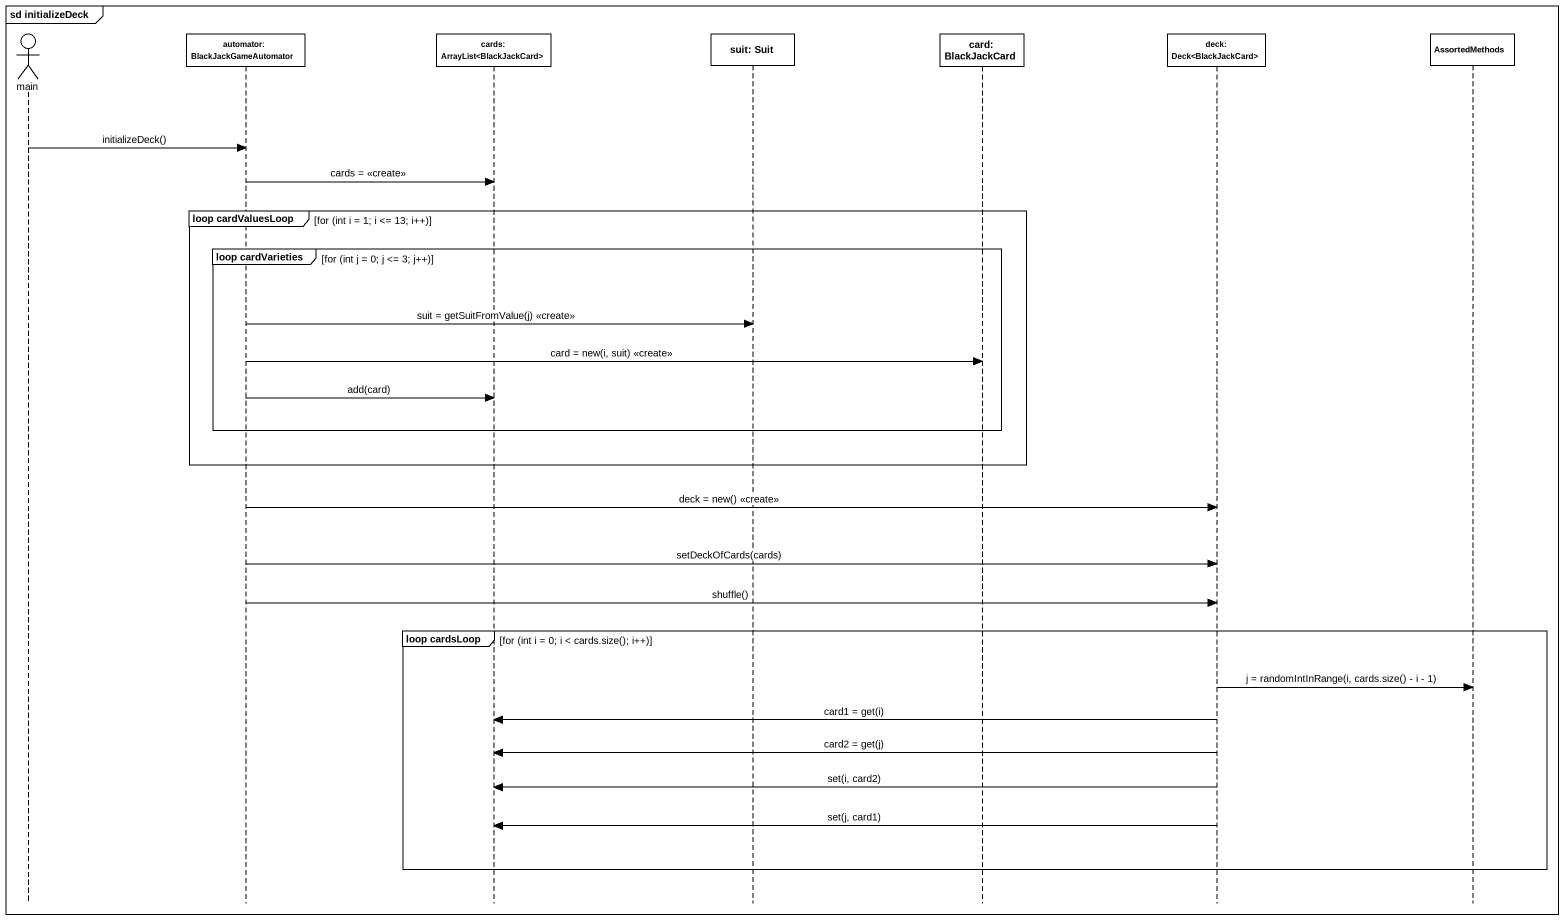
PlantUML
@startuml
mainframe sd initializeDeck
hide footbox
actor main
participant "automator: BlackJackGameAutomator" as automator
participant "cards: ArrayList<BlackJackCard>" as cards_ArrayList
participant "suit: Suit" as suit_Suit
participant "card: BlackJackCard" as card_BlackJackCard
participant "deck: Deck<BlackJackCard>" as deck_Deck_BlackJackCard
participant AssortedMethods

main -> automator : initializeDeck()
automator -> cards_ArrayList : cards = <<create>>
group loop cardValuesLoop [for (int i = 1; i <= 13; i++)]
  group loop cardVarieties [for (int j = 0; j <= 3; j++)]
    automator -> suit_Suit : suit = getSuitFromValue(j) <<create>>
    automator -> card_BlackJackCard : card = new(i, suit) <<create>>
    automator -> cards_ArrayList : add(card)
  end
end
automator -> deck_Deck_BlackJackCard : deck = new() <<create>>
automator -> deck_Deck_BlackJackCard : setDeckOfCards(cards)
automator -> deck_Deck_BlackJackCard : shuffle()
group loop cardsLoop [for (int i = 0; i < cards.size(); i++)]
  deck_Deck_BlackJackCard -> AssortedMethods : j = randomIntInRange(i, cards.size() - i - 1)
  deck_Deck_BlackJackCard -> cards_ArrayList : card1 = get(i)
  deck_Deck_BlackJackCard -> cards_ArrayList : card2 = get(j)
  deck_Deck_BlackJackCard -> cards_ArrayList : set(i, card2)
  deck_Deck_BlackJackCard -> cards_ArrayList : set(j, card1)
end
@enduml
